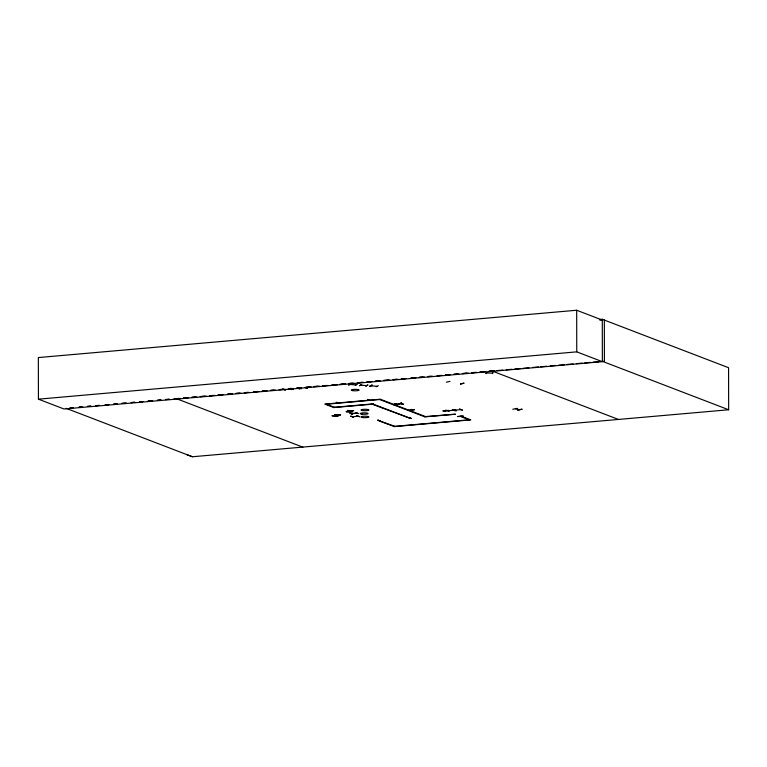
<?xml version="1.0" encoding="UTF-8"?>
<svg xmlns="http://www.w3.org/2000/svg" width="767" height="767" viewBox="0 0 767 767"><rect width="100%" height="100%" fill="white"/><g stroke="black" fill="none" stroke-linecap="round" stroke-linejoin="round"><path stroke-width="1.15" d="M346.195 411.783L352.494 411.841L346.243 411.706M332.14 415.791L338.209 416.136L332.14 415.8M446.336 382.234L449.98 381.372M393.739 404.755L399.626 404.238M399.502 404.257L393.759 404.727M448.58 410.412L442.827 410.93L448.724 410.489M517.457 408.36L512.749 409.233M282.544 389.09L285.535 390.039L283.685 389.387M293.301 389.425L290.827 388.332M298.238 387.709L301.23 388.658M350.855 416.117L353.606 417.238L350.605 416.184M352.417 414.209L349.714 413.125L352.695 414.094M336.368 402.253L339.043 403.308M377.757 420.201L380.729 421.265L378.054 420.22M378.006 420.172L380.681 421.217M397.085 404.755L394.391 403.72L397.335 404.688M446.461 410.23L449.165 411.256M453.479 409.636L456.48 410.671L453.748 409.578M348.573 385.044L350.998 383.903L348.86 384.996M361.525 384.612L359.646 385.676M369.847 386.357L371.995 385.005M411.649 409.616L410.805 410.824L411.678 409.338M486.01 373.462L486.681 372.311L486.048 373.548M411.572 410.23L412.147 410.24M445.109 411.237L445.579 410.124M493.095 372.455L492.443 373.625M349.282 411.812L350.653 410.719L349.656 411.726M456.403 410.633L453.767 409.54M355.878 384.881L350.155 384.516M357.336 384.353L355.207 385.465M359.359 385.743L361.746 384.631M367.853 385.005L365.667 386.146L367.844 384.967M376.204 386.779L378.342 385.705M334.604 414.583L340.443 414.957M335.112 415.906L337.317 414.851M337.585 414.87L335.447 415.935M446.25 410.844L445.78 410.757M460.478 416.299L460.277 416.318M445.224 410.681L444.697 410.671M492.663 373.117L486.374 372.992M460.459 384.037L464.102 383.117L460.468 384.066M351.439 413.624L356.981 413.125M357.096 413.183L351.43 413.672M358.036 416.241L352.446 416.74M337.979 402.733L338.678 402.733M395.993 404.228L401.687 403.739M401.342 403.221L401.611 403.135M401.112 403.787L401.256 403.212M372.091 404.209L409.53 418.063M447.899 410.757L453.671 410.316M455.099 410.124L460.823 409.626M515.357 408.849L519.805 409.645M368.179 400.134L368.697 400.096M401.17 403.174L401.199 403.825M599.947 320.27L602.287 320.069L576.679 310.242L38.35 357.566L38.427 399.166L64.025 408.993L602.363 361.669L602.287 319.283L599.947 319.494M38.427 399.166L576.755 351.852L602.363 361.669M288.91 388.533L291.345 389.521M69.682 408.006L73.229 407.699M79.154 407.172L82.711 406.865M87.457 406.443L91.005 406.136L87.371 406.414M95.75 405.714L99.307 405.407M105.232 404.88L108.78 404.573M117.083 403.845L113.526 404.151L117.025 403.816M126.555 403.011L121.819 403.423L125.328 403.097M131.301 402.589L134.858 402.282L131.253 402.57M152.633 400.719L147.887 401.131L152.604 400.71M178.711 398.418L173.965 398.84L180.197 398.428M183.476 398.006L187.043 397.69M191.808 397.268L195.384 396.961M200.149 396.539L204.904 396.117M209.669 395.705L213.245 395.388M218.001 394.967L221.577 394.66M227.531 394.133L231.097 393.816M235.862 393.404L239.438 393.087M244.203 392.666L247.77 392.349M253.724 391.832L257.3 391.515M262.055 391.093L265.631 390.787M270.396 390.365L273.963 390.048M279.917 389.531L283.493 389.214M288.258 388.792L291.824 388.476M297.778 387.958L300.156 387.747M306.11 387.22L309.686 386.913M314.451 386.491L318.017 386.175M322.782 385.763L326.358 385.446M332.303 384.919L335.879 384.612M340.644 384.19L344.21 383.874M348.975 383.452L352.552 383.145M357.307 382.723L362.072 382.302M366.837 381.889L370.413 381.573M375.168 381.151L378.745 380.844M383.51 380.422L388.265 380.001M393.03 379.588L396.606 379.272M401.362 378.85L404.938 378.534M410.891 378.016L414.468 377.7M419.223 377.278L422.799 376.971M427.564 376.549L431.131 376.233M437.085 375.715L440.661 375.399M445.416 374.977L448.992 374.66M453.757 374.248L457.324 373.932M463.278 373.404L466.854 373.098M471.619 372.676L475.185 372.359M479.95 371.947L483.517 371.631M489.471 371.103L491.858 370.902L618.442 419.444L728.65 409.76L728.573 367.719L602.287 319.283M70.765 407.862L73.133 407.661M79.068 407.143L81.436 406.932M95.674 405.685L99.231 405.379M105.165 404.861L108.722 404.545M183.773 398.121L188.538 397.699M192.105 397.383L196.87 396.97M200.436 396.654L206.39 396.127M209.966 395.82L214.731 395.398M218.298 395.082L223.063 394.66M227.828 394.248L232.593 393.826M236.159 393.509L240.924 393.097M244.491 392.781L249.256 392.359M254.021 391.947L258.786 391.525M262.352 391.208L267.117 390.796M270.693 390.48L275.449 390.058M279.025 389.741L284.979 389.224M288.545 388.907L293.31 388.486M296.887 388.179L301.652 387.757M305.218 387.44L311.172 386.923M313.55 386.712L319.503 386.185M323.08 385.868L327.845 385.456M331.411 385.139L337.365 384.612M339.752 384.411L345.706 383.883M349.273 383.567L354.038 383.155M357.604 382.838L363.558 382.311M367.134 382.004L371.899 381.582M375.466 381.266L380.231 380.854M383.807 380.537L389.761 380.01M393.327 379.694L398.092 379.281M401.659 378.965L406.424 378.543M411.189 378.131L415.954 377.709M419.52 377.393L424.285 376.981M427.861 376.664L432.617 376.242M437.382 375.83L442.147 375.408M445.713 375.092L450.478 374.67M454.054 374.363L458.81 373.941M462.386 373.625L468.34 373.107M471.916 372.791L476.671 372.369M480.247 372.062L485.012 371.64M488.579 371.324L494.523 370.806M496.843 370.595L502.826 370.077M506.22 369.771L512.088 369.263M514.686 369.042L520.62 368.524M522.989 368.313L528.923 367.796M532.48 367.479L538.415 366.962M540.783 366.76L546.718 366.243M550.275 365.926L555.461 365.447M558.577 365.197L564.512 364.68M566.88 364.478L573.054 363.903M576.372 363.644L582.297 363.127M584.77 362.868L590.6 362.398M592.977 362.149L598.902 361.679M602.469 361.362L604.406 361.19L604.338 319.935M297.548 388.217L299.398 388.821M307.011 388.236L305.199 387.546M300.952 388.764L298.478 387.661M367.729 399.511L370.135 400.518M326.435 404.209L380.787 399.425M370.077 400.585L367.719 399.473M334.431 407.267L372.676 403.912L409.396 417.986M400.767 403.174L403.452 404.247L400.537 403.183M396.855 404.688L397.373 404.775L394.382 403.739M356.08 412.588L358.515 413.586M414.18 409.559L408.428 410.403L414.314 409.914M359.349 416.74L356.636 415.695L359.656 416.673M455.291 410.786L452.29 409.77L455.282 410.748M459.634 409.079L462.559 410.144L459.558 409.127M424.381 416.673L455.502 414.19L424.908 416.874L379.665 399.53M379.406 420.719L379.838 420.671M411.448 418.561L408.849 417.469M457.65 416.606L463.412 416.107L457.525 416.51M393.768 426.423L470.267 419.693M186.841 454.658L192.412 456.758L618.442 419.444M409.914 418.025L409.425 418.082M350.672 384.123L352.993 384.277M376.913 386.223L370.95 385.897M334.498 414.592L340.548 414.976M366.655 385.571L360.835 385.255M521.972 409.262L517.485 410.086L522.011 409.185M409.07 417.449L411.505 418.504M602.363 361.324L728.65 409.76M461.216 416.222L470.794 419.894L394.296 426.625L379.291 420.872L394.88 426.318M460.104 416.328L469.145 419.798M425.493 416.577L380.259 399.224L324.796 404.104L333.846 407.574L373.203 404.113L373.203 403.586M305.487 387.469L307.327 388.207M296.934 387.795L299.676 388.879M290.588 388.38L293.33 389.396M288.593 388.572L291.633 389.588M325.908 403.998L334.958 407.469M176.333 398.629L302.917 447.18M66.125 408.322L192.412 456.758M576.679 310.242L576.755 351.852M371.995 385.235L369.569 386.395L371.995 385.235M347.432 410.489L353.683 410.681L347.384 410.527M143.151 401.553L139.594 401.86L143.122 401.534M160.926 399.99L157.369 400.297L160.907 399.981M169.219 399.262L165.662 399.569L169.21 399.252M352.954 390.671A3.95 0.719 -0.1 0 0 359.148 390.125A3.95 0.719 -0.1 0 0 353.52 389.425A3.95 0.719 -0.1 0 0 352.954 390.671M362.705 417.536A3.95 0.719 -0.1 0 0 368.898 416.989A3.95 0.719 -0.1 0 0 363.27 416.289A3.95 0.719 -0.1 0 0 362.705 417.536M361.899 414.161A3.95 0.719 -0.1 0 0 368.083 413.614A3.95 0.719 -0.1 0 0 362.455 412.914A3.95 0.719 -0.1 0 0 361.899 414.161M362.695 410.594A3.95 0.719 -0.1 0 0 368.879 410.057A3.95 0.719 -0.1 0 0 363.251 409.357A3.95 0.719 -0.1 0 0 362.695 410.594"/></g></svg>
